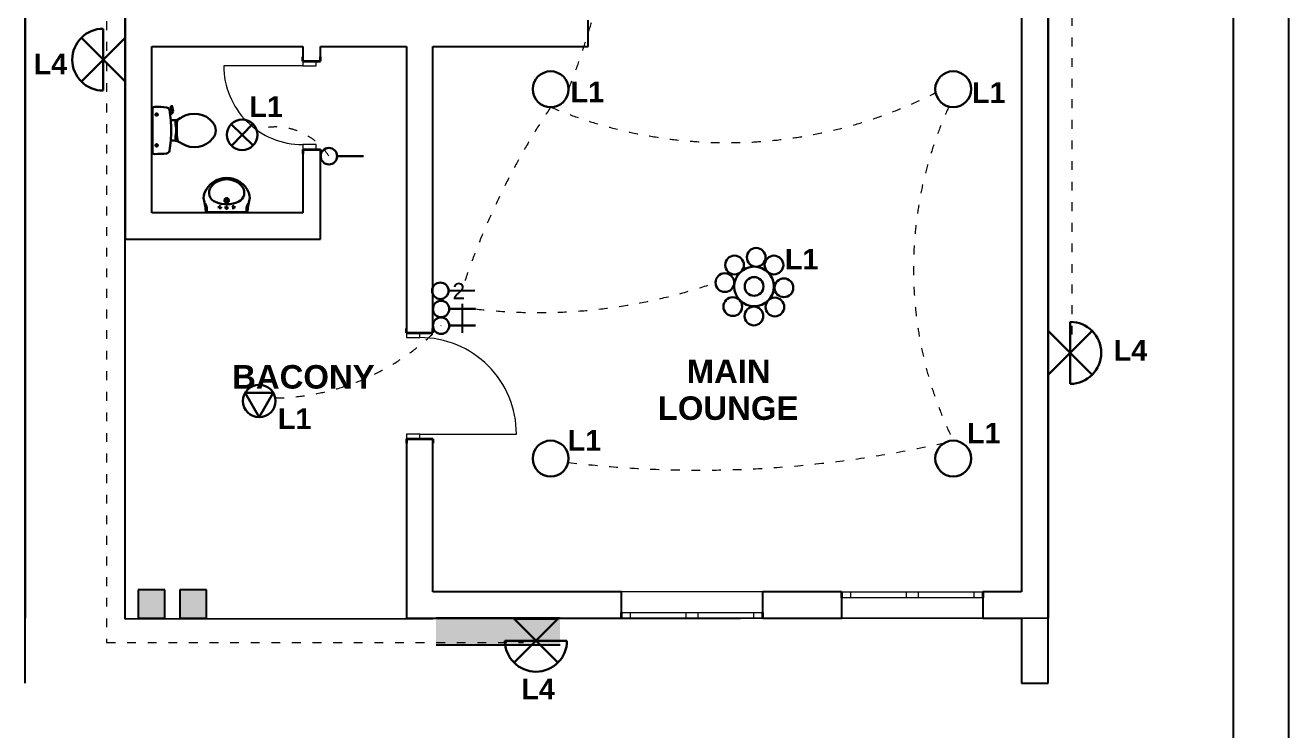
# Model space of a CAD drawing. Header units: inches. Extents: x 23 to 2032867, y 13 to 664695.
# Drawn here: x 121233 to 131964, y 299088 to 305085 of the extents above; entities that cross this region are included whole.
import ezdxf
from ezdxf.enums import TextEntityAlignment as Align

# ---------------------------------------------------------------- set-up
doc = ezdxf.new("R2010")
doc.units = ezdxf.units.IN
doc.header["$MEASUREMENT"] = 0
doc.linetypes.add('DASHED1', pattern=[1, 0.3, -0.4, 0.3])
doc.linetypes.add('Hidden Line', pattern=[391.222223, 282.222223, -109])
for name, color, linetype, lineweight, true_color in [('Annotation - Text_Pen_No__86', 7, 'Continuous', 20, 0x5555ff), ('ARCHICAD Doors_Pen_No__23', 7, 'Continuous', 20, 0xff6600), ('ARCHICAD Doors_Pen_No__3', 7, 'Continuous', 18, 0xff6600), ('ARCHICAD Windows_Pen_No__23', 7, 'Continuous', 20, 0xff6600), ('ARCHICAD Windows_Pen_No__3', 7, 'Continuous', 18, 0xff6600), ('Structural - Bearing_Pen_No__160', 7, 'Continuous', 20, 0xb4a35c), ('Structural - Bearing_Pen_No__89', 7, 'Continuous', 20, 0x71cebe)]:
    doc.layers.add(name, color=color, linetype=linetype, lineweight=lineweight, true_color=true_color)
for name, color, linetype, lineweight in [('ARCHICAD Doors_Pen_No__27', 7, 'Continuous', 35), ('ARCHICAD Windows_Pen_No__27', 7, 'Continuous', 35), ('Building', 8, 'Continuous', 18), ('Structural - Bearing_Pen_No__27', 7, 'Continuous', 35)]:
    doc.layers.add(name, color=color, linetype=linetype, lineweight=lineweight)
for name, color, linetype in [('E-inst', 3, 'Continuous'), ('E-inst.', 3, 'Continuous'), ('LIAB', 8, 'Continuous'), ('PLOTYR', 15, 'Continuous')]:
    doc.layers.add(name, color=color, linetype=linetype)
doc.styles.add('GENERATED_STYLE_2', font='arialbd.ttf')
doc.styles.add('NEW', font='swisseb.ttf', dxfattribs={"width": 0.75})
doc.styles.add('ORIG2', font='ORIG2')

msp = doc.modelspace()

# ---------------------------------------------------------------- hatches: boundary and pattern name
at = {"layer": 'Structural - Bearing_Pen_No__160', "linetype": 'Continuous', "lineweight": 25}
for points in [[(122192.767, 300286.768), (122192.767, 300043.823), (122417.767, 300043.823), (122417.767, 300286.768)], [(122546.046, 300286.768), (122546.046, 300043.823), (122771.046, 300043.823), (122771.046, 300286.768)], [(124721.576, 299818.823), (125775.885, 299818.823), (125775.885, 300043.823), (124721.576, 300043.823)]]:
    msp.add_hatch(color=8, dxfattribs=at).paths.add_polyline_path(points)

# ---------------------------------------------------------------- linework, layer by layer
at = {"linetype": 'Hidden Line'}
msp.add_line((124942.792, 302718.091), (124942.792, 302471.129), dxfattribs=at)
at = {"layer": 'ARCHICAD Doors_Pen_No__23', "color": 8, "linetype": 'Continuous'}
for p, q in [((123589.296, 304779.906), (123589.296, 304739.906)), ((123704.296, 304779.906), (123589.296, 304779.906)), ((123704.296, 304739.906), (123704.296, 304779.906)), ((123589.296, 304739.906), (123704.296, 304739.906)), ((123704.296, 304069.906), (123589.296, 304069.906)), ((123589.296, 304069.906), (123589.296, 304029.906)), ((123589.296, 304029.906), (123704.296, 304029.906)), ((123704.296, 304029.906), (123704.296, 304069.906)), ((124469.653, 302470.211), (124469.653, 302430.211)), ((124584.653, 302470.211), (124469.653, 302470.211)), ((124469.653, 302430.211), (124584.653, 302430.211)), ((124584.653, 302430.211), (124584.653, 302470.211)), ((124584.653, 301610.211), (124469.653, 301610.211)), ((124469.653, 301610.211), (124469.653, 301570.211)), ((124469.653, 301570.211), (124584.653, 301570.211)), ((124584.653, 301570.211), (124584.653, 301610.211))]:
    msp.add_line(p, q, dxfattribs=at)
at = {"layer": 'ARCHICAD Doors_Pen_No__27', "color": 8, "linetype": 'Continuous'}
for p, q in [((123589.296, 304779.906), (123589.296, 304816.906)), ((123589.296, 304779.906), (123704.296, 304779.906)), ((123704.296, 304779.906), (123739.296, 304779.906)), ((123739.296, 304779.906), (123739.296, 304816.906)), ((123589.296, 304029.906), (123704.296, 304029.906)), ((123589.296, 304029.906), (123589.296, 303992.906)), ((123704.296, 304029.906), (123739.296, 304029.906)), ((123739.296, 304029.906), (123739.296, 303992.906)), ((124469.653, 302470.211), (124469.653, 302507.211)), ((124694.653, 302470.211), (124694.653, 302507.211)), ((124469.653, 302470.211), (124584.653, 302470.211)), ((124584.653, 302470.211), (124694.653, 302470.211)), ((124469.653, 301570.211), (124584.653, 301570.211)), ((124469.653, 301570.211), (124469.653, 301533.211)), ((124584.653, 301570.211), (124694.653, 301570.211)), ((124694.653, 301570.211), (124694.653, 301533.211))]:
    msp.add_line(p, q, dxfattribs=at)
at = {"layer": 'ARCHICAD Doors_Pen_No__3', "color": 8, "linetype": 'Continuous'}
for p, q in [((123589.296, 304739.906), (122919.296, 304739.906)), ((124584.653, 301610.211), (125404.653, 301610.211))]:
    msp.add_line(p, q, dxfattribs=at)
for centre, major_axis, start_param, end_param in [((123589.296, 304739.906), (473.762, 473.762), 2.35619449, 3.926990817), ((124584.653, 301610.211), (-579.828, 579.828), 3.926990817, 5.497787144)]:
    msp.add_ellipse(centre, major_axis=major_axis, ratio=1, start_param=start_param, end_param=end_param, dxfattribs=at)
at = {"layer": 'ARCHICAD Windows_Pen_No__23', "color": 8, "linetype": 'Continuous'}
for p, q in [((128166.616, 300268.823), (128241.616, 300268.823)), ((128241.616, 300268.823), (128241.616, 300218.823)), ((128716.616, 300218.823), (128716.616, 300268.823)), ((128716.616, 300268.823), (128766.616, 300268.823)), ((128766.616, 300268.823), (128816.616, 300268.823)), ((128816.616, 300268.823), (128816.616, 300218.823)), ((129291.616, 300218.823), (129291.616, 300268.823)), ((129291.616, 300268.823), (129366.616, 300268.823)), ((128241.616, 300218.823), (128166.616, 300218.823)), ((128766.616, 300218.823), (128716.616, 300218.823)), ((128816.616, 300218.823), (128766.616, 300218.823)), ((129366.616, 300218.823), (129291.616, 300218.823)), ((126296.644, 300093.823), (126371.644, 300093.823)), ((126371.644, 300043.823), (126296.644, 300043.823)), ((126371.644, 300093.823), (126371.644, 300043.823)), ((126846.644, 300043.823), (126846.644, 300093.823)), ((126846.644, 300093.823), (126896.644, 300093.823)), ((126896.644, 300043.823), (126846.644, 300043.823)), ((126896.644, 300093.823), (126946.644, 300093.823)), ((126946.644, 300043.823), (126896.644, 300043.823)), ((126946.644, 300093.823), (126946.644, 300043.823)), ((127421.644, 300043.823), (127421.644, 300093.823)), ((127421.644, 300093.823), (127496.644, 300093.823)), ((127496.644, 300043.823), (127421.644, 300043.823))]:
    msp.add_line(p, q, dxfattribs=at)
at = {"layer": 'ARCHICAD Windows_Pen_No__27', "color": 8, "linetype": 'Continuous'}
for p, q in [((128166.616, 300268.823), (128166.616, 300218.823)), ((129366.616, 300268.823), (129366.616, 300218.823)), ((126296.644, 300043.823), (126296.644, 300093.823)), ((127496.644, 300043.823), (127496.644, 300093.823))]:
    msp.add_line(p, q, dxfattribs=at)
at = {"layer": 'ARCHICAD Windows_Pen_No__3', "color": 8, "linetype": 'Continuous'}
for p, q in [((127496.644, 300268.823), (126296.644, 300268.823)), ((128166.616, 300268.823), (129366.616, 300268.823)), ((128241.616, 300268.823), (128716.616, 300268.823)), ((128816.616, 300268.823), (129291.616, 300268.823)), ((128716.616, 300218.823), (128241.616, 300218.823)), ((129291.616, 300218.823), (128816.616, 300218.823)), ((127496.644, 300043.823), (126296.644, 300043.823)), ((126371.644, 300093.823), (126846.644, 300093.823)), ((126846.644, 300043.823), (126371.644, 300043.823)), ((126946.644, 300093.823), (127421.644, 300093.823)), ((127421.644, 300043.823), (126946.644, 300043.823)), ((128166.616, 300043.823), (129366.616, 300043.823))]:
    msp.add_line(p, q, dxfattribs=at)
at = {"layer": 'Building', "linetype": 'Continuous', "lineweight": 30, "ltscale": 1000}
for p, q in [((122313.404, 304384.098), (122313.404, 303997.318)), ((122466.876, 304354.91), (122458.912, 304353.234)), ((122462.737, 304329.835), (122474.017, 304333.054)), ((122471.154, 304332.237), (122465.985, 304354.723)), ((122473.001, 304363.515), (122469.312, 304392.62)), ((122472.12, 304396.86), (122477.006, 304398.237)), ((122481.916, 304395.061), (122487.938, 304354.659)), ((122492.928, 304277.112), (122469.144, 304277.112)), ((122508.273, 304269.338), (122508.273, 304235.254)), ((122523.438, 304269.338), (122508.273, 304269.338)), ((122508.273, 304243.046), (122521.296, 304243.046)), ((122508.273, 304235.254), (122520.847, 304235.254)), ((122512.401, 304235.254), (122512.401, 304218.252)), ((122512.401, 304218.252), (122516.141, 304218.252)), ((122516.141, 304163.165), (122516.141, 304218.252)), ((122508.273, 304112.079), (122508.273, 304146.163)), ((122508.273, 304146.163), (122521.703, 304146.163)), ((122508.273, 304138.37), (122522.303, 304138.37)), ((122524.956, 304112.079), (122508.273, 304112.079)), ((122512.401, 304146.163), (122512.401, 304163.165)), ((122512.401, 304163.165), (122516.141, 304163.165)), ((122469.144, 304104.305), (122492.928, 304104.305)), ((122767.736, 303495.223), (123119.509, 303495.223)), ((122767.736, 303495.223, -1683.122), (123119.509, 303495.223, -1683.122)), ((122777.85, 303495.223), (122775.975, 303517.57)), ((122777.85, 303495.223, -1683.122), (122775.975, 303517.57, -1683.122)), ((123109.395, 303495.223), (123111.271, 303517.57)), ((123109.395, 303495.223, -1683.122), (123111.271, 303517.57, -1683.122))]:
    msp.add_line(p, q, dxfattribs=at)
at = {"layer": 'Building', "linetype": 'Continuous', "lineweight": 30, "ltscale": 50}
for p, q in [((122364.341, 304325.514), (122332.598, 304325.514)), ((122348.469, 304341.386), (122348.469, 304309.642)), ((122364.478, 304063.695), (122332.46, 304063.695)), ((122348.469, 304079.704), (122348.469, 304047.686)), ((122969.971, 303596.105), (122917.274, 303596.105)), ((122969.971, 303596.105, -1683.122), (122917.274, 303596.105, -1683.122)), ((122943.623, 303568.84), (122943.623, 303623.041)), ((122943.623, 303568.84, -1683.122), (122943.623, 303623.041, -1683.122))]:
    msp.add_line(p, q, dxfattribs=at)
at = {"layer": 'Building', "linetype": 'Continuous', "ltscale": 200}
for p, q in [((122307.071, 304184.375), (122319.738, 304197.042)), ((122319.738, 304197.042), (122307.071, 304197.042)), ((122307.071, 304197.042), (122319.738, 304184.375)), ((122319.738, 304184.375), (122307.071, 304184.375))]:
    msp.add_line(p, q, dxfattribs=at)
at = {"layer": 'Building', "linetype": 'DASHED1', "lineweight": 30, "ltscale": 50}
for p, q in [((122869.828, 303538.908), (122905.209, 303538.908)), ((122869.828, 303538.908, -1683.122), (122905.209, 303538.908, -1683.122)), ((122887.519, 303521.865), (122887.519, 303556.79)), ((122887.519, 303521.865, -1683.122), (122887.519, 303556.79, -1683.122)), ((122925.933, 303534.496), (122961.313, 303534.496)), ((122925.933, 303534.496, -1683.122), (122961.313, 303534.496, -1683.122)), ((122943.623, 303517.453), (122943.623, 303552.378)), ((122943.623, 303517.453, -1683.122), (122943.623, 303552.378, -1683.122)), ((123017.417, 303538.908), (122982.037, 303538.908)), ((123017.417, 303538.908, -1683.122), (122982.037, 303538.908, -1683.122)), ((122999.727, 303521.865), (122999.727, 303556.79)), ((122999.727, 303521.865, -1683.122), (122999.727, 303556.79, -1683.122))]:
    msp.add_line(p, q, dxfattribs=at)
at = {"layer": 'Building', "linetype": 'Continuous', "lineweight": 30, "ltscale": 200}
for p, q in [((122948.183, 303490.663), (122939.063, 303499.783)), ((122939.063, 303499.783), (122939.063, 303490.663)), ((122939.063, 303490.663), (122948.183, 303499.783)), ((122948.183, 303490.663, -1683.122), (122939.063, 303499.783, -1683.122)), ((122939.063, 303499.783, -1683.122), (122939.063, 303490.663, -1683.122)), ((122939.063, 303490.663, -1683.122), (122948.183, 303499.783, -1683.122)), ((122948.183, 303499.783), (122948.183, 303490.663)), ((122948.183, 303499.783, -1683.122), (122948.183, 303490.663, -1683.122))]:
    msp.add_line(p, q, dxfattribs=at)
at = {"layer": 'Building', "linetype": 'Continuous', "lineweight": 30, "ltscale": 50}
for centre in [(122348.469, 304325.514), (122348.469, 304063.695)]:
    msp.add_circle(centre, 9.351, dxfattribs=at)
at = {"layer": 'Building', "linetype": 'Continuous', "lineweight": 30, "ltscale": 1000}
for centre, radius in [((122943.623, 303596.105), 18.608), ((122943.623, 303596.105, -1683.122), 18.608), ((122943.623, 303596.105), 10.99), ((122943.623, 303596.105, -1683.122), 10.99)]:
    msp.add_circle(centre, radius, dxfattribs=at)
at = {"layer": 'Building', "linetype": 'DASHED1', "lineweight": 30, "ltscale": 50}
for centre in [(122887.519, 303538.908), (122887.519, 303538.908, -1683.122), (122943.623, 303534.496), (122943.623, 303534.496, -1683.122), (122999.727, 303538.908), (122999.727, 303538.908, -1683.122)]:
    msp.add_circle(centre, 9.504, dxfattribs=at)
at = {"layer": 'Building', "linetype": 'Continuous', "lineweight": 30, "ltscale": 1000}
for centre, radius, start, end in [((122334.332, 304357.533), 33.819, 88.9808265, 128.2302081), ((122334.933, 303495.24), 896.106, 83.6508475, 90), ((122431.143, 304359.892), 26.118, 10.7270761, 83.6508475), ((121538.077, 304190.708), 935.068, 5.3019114, 10.7270761), ((122465.271, 304362.535), 7.792, 281.8886154, 7.22379), ((122473.177, 304393.11), 3.896, 105.7397884, 187.2238087), ((122468.671, 304351.787), 19.481, 285.9271971, 8.4778948), ((122478.063, 304394.487), 3.896, 8.4778948, 105.7397884), ((122668.779, 304128.009), 204.567, 39.1208282, 121.0923054), ((121540.017, 304190.888), 933.119, 354.6980974, 5.3019114), ((122492.928, 304377.678), 100.566, 270.0000019, 303.8429404), ((123241.312, 304197.632), 721.447, 174.3005444, 186.9358206), ((122538.939, 304267.732), 15.584, 127.7817379, 174.3005444), ((122744.219, 304002.912), 350.65, 121.0923054, 123.8429316), ((122745.873, 304190.708), 105.195, 320.8791806, 39.1208282), ((122540.615, 304112.394), 15.584, 186.9358105, 232.5800181), ((122668.779, 304253.408), 204.567, 238.9077103, 320.8791806), ((122430.826, 304021.867), 26.494, 276.330877, 349.2903908), ((121538.077, 304190.708), 935.068, 349.2903908, 354.6980974), ((122492.928, 304003.739), 100.566, 56.1570684, 90), ((122744.219, 304378.504), 350.65, 236.1570702, 238.9077103), ((122334.332, 304023.884), 33.819, 231.7697938, 271.0191617), ((122334.934, 304886.177), 896.106, 270.0000019, 276.330877), ((122943.628, 303583.977), 203.147, 22.4424723, 158.1531127), ((122943.628, 303583.977, -1683.122), 203.147, 22.4424723, 158.1531127), ((122877.554, 303660.128), 83.628, 141.6817737, 253.2461383), ((122877.554, 303660.128, -1683.122), 83.628, 141.6817737, 253.2461383), ((122943.623, 303607.095), 168.347, 38.53754, 141.4625075), ((122943.623, 303607.095, -1683.122), 168.347, 38.53754, 141.4625075), ((123010.647, 303660.48), 82.661, 295.2174734, 38.537704), ((123010.647, 303660.48, -1683.122), 82.661, 295.2174734, 38.537704), ((122851.856, 303621.783), 103.901, 157.5093438, 189.5474663), ((122851.856, 303621.783, -1683.122), 103.901, 157.5093438, 189.5474663), ((122185.486, 303453.736), 583.726, 4.075602, 14.9730049), ((122185.486, 303453.736, -1683.122), 583.726, 4.075602, 14.9730049), ((122869.361, 303611.215), 124.156, 155.8931025, 156.0931451), ((122869.361, 303611.215, -1683.122), 124.156, 155.8931025, 156.0931451), ((122672.074, 303517.57), 103.901, 0.0000006, 30.0992783), ((122672.074, 303517.57, -1683.122), 103.901, 0.0000006, 30.0992783), ((122943.27, 303800.455), 238.006, 247.8276538, 295.5349405), ((122943.27, 303800.455, -1683.122), 238.006, 247.8276538, 295.5349405), ((123215.172, 303517.57), 103.901, 149.9007316, 180.0000094), ((123215.172, 303517.57, -1683.122), 103.901, 149.9007316, 180.0000094), ((123701.759, 303453.736), 583.726, 165.0270052, 175.9244355), ((123701.759, 303453.736, -1683.122), 583.726, 165.0270052, 175.9244355), ((123035.39, 303621.783), 103.901, 350.4525984, 22.4906661), ((123035.39, 303621.783, -1683.122), 103.901, 350.4525984, 22.4906661)]:
    msp.add_arc(centre, radius, start, end, dxfattribs=at)
at = {"layer": 'E-inst', "color": 3, "lineweight": 30}
for p, q in [((122982.35, 304244.486), (123168.283, 304062.486)), ((122984.316, 304060.52), (123166.316, 304246.453)), ((123881.925, 303972.193), (124104.518, 303972.944)), ((124828.299, 302828.358), (125050.889, 302829.693)), ((124834.554, 302672.997), (125057.146, 302673.748)), ((124834.554, 302531.644), (125057.146, 302532.395))]:
    msp.add_line(p, q, dxfattribs=at)
for centre, radius in [((123075.316, 304153.486), 130.091), ((123811.976, 303971.799), 69.951), ((124758.351, 302827.781), 69.951), ((124764.604, 302672.602), 69.951), ((124764.604, 302531.249), 69.951)]:
    msp.add_circle(centre, radius, dxfattribs=at)
at = {"layer": 'E-inst.', "color": 6, "linetype": 'DASHED1', "lineweight": 20, "ltscale": 250}
for p, q in [((130121.375, 312680.1), (130121.375, 302440.877)), ((121923.356, 307393.514), (121923.356, 299838.139)), ((121923.356, 299838.139), (125464.982, 299838.139))]:
    msp.add_line(p, q, dxfattribs=at)
at = {"layer": 'E-inst.', "lineweight": 30}
for p, q in [((122082.071, 304605.806), (121709.517, 304978.36)), ((122082.071, 304978.36), (121709.517, 304605.806)), ((121895.794, 304528.648), (121895.794, 305055.518)), ((122082.071, 304605.806), (122082.071, 304978.36)), ((130107.712, 302563.498), (130107.712, 302036.628)), ((129921.435, 302486.34), (130293.989, 302113.786)), ((129921.435, 302113.786), (130293.989, 302486.34)), ((129921.435, 302486.34), (129921.435, 302113.786)), ((123220.276, 301752.728), (123100.831, 301959.675)), ((123100.831, 301959.675), (123339.721, 301959.675)), ((123339.721, 301959.675), (123220.276, 301752.728)), ((125756.737, 300039.725), (125384.184, 299667.171)), ((125384.184, 300039.725), (125756.737, 299667.171)), ((125756.737, 300039.725), (125384.184, 300039.725)), ((125833.896, 299853.448), (125307.026, 299853.448))]:
    msp.add_line(p, q, dxfattribs=at)
for centre, radius in [((125695.373, 304541.128), 152.207), ((129114.15, 304541.128), 152.207), ((127440.84, 303112.055), 79.534), ((127257.019, 303046.738), 79.534), ((127423.132, 302864.552), 168.48), ((127592.067, 303046.738), 79.534), ((127174.952, 302897.099), 79.534), ((127423.132, 302864.552), 79.534), ((127676.389, 302853.073), 79.534), ((127242.127, 302693.519), 79.534), ((127599.513, 302689.802), 79.534), ((127421.945, 302613.242, 3298.86), 79.534), ((123220.276, 301890.672), 137.944), ((125695.373, 301401.851), 152.207), ((129114.15, 301401.851), 152.207)]:
    msp.add_circle(centre, radius, dxfattribs=at)
at = {"layer": 'E-inst.', "color": 6, "linetype": 'DASHED1', "lineweight": 20, "ltscale": 250}
for centre, radius, start, end in [((120327.191, 306744.727), 5943.95, 338.2393714, 6.2144773), ((127197.55, 307968.291), 3881.807, 247.2333562, 297.0810061), ((130945.105, 300882.357), 6313.136, 146.2590132, 162.0400515), ((132095.902, 303012.572), 3319.354, 155.417681, 206.0654088), ((123357.916, 303680.454), 539.493, 32.6860311, 107.2056788), ((125591.853, 307206.262), 4563.946, 263.2718408, 289.2350421), ((123323.797, 303910.855), 1994.803, 270.9197467, 316.2430964), ((126956.192, 310709.734), 9406.549, 263.2098708, 283.2623463)]:
    msp.add_arc(centre, radius, start, end, dxfattribs=at)
at = {"layer": 'E-inst.', "lineweight": 30}
for centre, start, end in [((121895.794, 304792.083), 90, 270), ((130107.712, 302300.063), 270, 90), ((125570.461, 299853.448), 180, 0)]:
    msp.add_arc(centre, 263.435, start, end, dxfattribs=at)
at = {"layer": 'LIAB', "color": 7, "linetype": 'Continuous', "ltscale": 256.031999}
msp.add_line((131494.384, 290309.231), (131494.384, 316315.186), dxfattribs=at)
at = {"layer": 'PLOTYR', "color": 1, "linetype": 'Continuous', "ltscale": 250}
msp.add_line((131963.806, 289839.809), (131963.806, 316784.608), dxfattribs=at)
at = {"layer": 'Structural - Bearing_Pen_No__27', "color": 8, "linetype": 'Continuous', "lineweight": 25}
for p, q in [((122082.071, 306193.632), (122082.071, 303265.663)), ((121232.803, 299492.194), (121233.755, 305624.32)), ((129694.821, 305624.321), (129694.821, 300268.823)), ((129919.821, 299492.194), (129919.821, 305624.321)), ((126012.816, 304903.421), (126012.816, 305128.421)), ((122307.071, 304903.421), (123589.296, 304903.421)), ((122307.071, 303490.663), (122307.071, 304903.421)), ((123589.296, 304903.421), (123589.296, 304779.906)), ((123739.296, 304903.421), (124469.653, 304903.421)), ((123739.296, 304779.906), (123739.296, 304903.421)), ((124469.653, 304903.421), (124469.653, 302470.211)), ((124694.653, 302470.211), (124694.653, 304903.421)), ((124694.653, 304903.421), (126012.816, 304903.421)), ((123589.296, 304779.906), (123589.296, 304816.906)), ((123589.296, 304779.906), (123704.296, 304779.906)), ((123704.296, 304779.906), (123739.296, 304779.906)), ((123739.296, 304779.906), (123739.296, 304816.906)), ((123589.296, 304029.906), (123589.296, 303992.906)), ((123589.296, 304029.906), (123704.296, 304029.906)), ((123589.296, 304029.906), (123589.296, 303490.663)), ((123704.296, 304029.906), (123739.296, 304029.906)), ((123739.296, 304029.906), (123739.296, 303992.906)), ((123739.296, 303265.663), (123739.296, 304029.906)), ((123589.296, 303490.663), (122307.071, 303490.663)), ((122082.071, 303265.663), (123739.296, 303265.663)), ((124469.653, 302470.211), (124469.653, 302507.211)), ((124694.653, 302470.211), (124694.653, 302507.211)), ((124469.653, 302470.211), (124584.653, 302470.211)), ((124584.653, 302470.211), (124694.653, 302470.211)), ((124469.653, 301570.211), (124469.653, 301533.211)), ((124469.653, 301570.211), (124584.653, 301570.211)), ((124469.653, 301570.211), (124469.653, 300043.823)), ((124584.653, 301570.211), (124694.653, 301570.211)), ((124694.653, 301570.211), (124694.653, 301533.211)), ((124694.653, 300268.823), (124694.653, 301570.211)), ((122417.767, 300286.768), (122192.767, 300286.768)), ((122192.767, 300286.768), (122192.767, 300043.823)), ((122417.767, 300043.823), (122417.767, 300286.768)), ((122771.046, 300286.768), (122546.046, 300286.768)), ((122546.046, 300286.768), (122546.046, 300043.823)), ((122771.046, 300043.823), (122771.046, 300286.768)), ((126296.644, 300268.823), (124694.653, 300268.823)), ((126296.644, 300093.823), (126296.644, 300268.823)), ((127496.644, 300093.823), (127496.644, 300268.823)), ((128166.616, 300268.823), (127496.644, 300268.823)), ((128166.616, 300268.823), (128166.616, 300218.823)), ((129366.616, 300268.823), (129366.616, 300218.823)), ((129694.821, 300268.823), (129366.617, 300268.823)), ((128166.616, 300218.823), (128166.616, 300043.823)), ((129366.616, 300218.823), (129366.616, 300043.823)), ((122192.767, 300043.823), (122417.767, 300043.823)), ((122546.046, 300043.823), (122771.046, 300043.823)), ((124469.653, 300043.823), (126296.644, 300043.823)), ((125775.885, 300043.823), (124721.576, 300043.823)), ((126296.644, 300043.823), (126296.644, 300093.823)), ((127496.644, 300043.823), (127496.644, 300093.823)), ((127496.644, 300043.823), (128166.617, 300043.823)), ((129366.617, 300043.823), (129694.821, 300043.823)), ((129694.821, 300043.823), (129694.821, 299492.194)), ((124721.576, 299818.823), (125775.885, 299818.823)), ((129694.821, 299492.194), (129919.821, 299492.194))]:
    msp.add_line(p, q, dxfattribs=at)
at = {"layer": 'Structural - Bearing_Pen_No__89', "color": 8, "linetype": 'Continuous', "lineweight": 25}
for p, q in [((121234.821, 312493.823), (121232.803, 300043.823)), ((129921.839, 312493.823), (129919.821, 300043.823)), ((122082.071, 300036.437), (122082.071, 307528.065)), ((129919.821, 300043.823), (122082.071, 300036.437))]:
    msp.add_line(p, q, dxfattribs=at)

# ---------------------------------------------------------------- texts
at = {"layer": 'Annotation - Text_Pen_No__86', "color": 8, "linetype": 'Hidden Line', "lineweight": 25, "style": 'GENERATED_STYLE_2'}
for s, p in [('BACONY', (122989.953, 301996.431)), ('MAIN', (126850.439, 302043.333)), ('LOUNGE', (126604.736, 301730.431))]:
    msp.add_text(s, height=200, dxfattribs=at).set_placement(p)
at = {"layer": 'E-inst', "color": 7, "lineweight": 30, "style": 'NEW'}
for s, p in [('L4', (121446.456, 304756.276, -1168.161)), ('L1', (126006.331, 304518.354, -1168.161)), ('L1', (129416.178, 304512.221, -1168.161)), ('L1', (123278.605, 304393.048, -1168.161)), ('L1', (127826.821, 303096.168, -1168.161)), ('L4', (130620.058, 302321.187, -1168.161)), ('L1', (123521.425, 301740.438, -1168.161)), ('L1', (125982.463, 301556.742, -1168.161)), ('L1', (129373.588, 301617.42, -1168.161)), ('L4', (125588.919, 299442.56, -1168.161))]:
    msp.add_text(s, height=175, rotation=360, dxfattribs=at).set_placement(p, align=Align.MIDDLE)
at = {"layer": 'E-inst', "color": 7, "lineweight": 30, "insert": (124968.272, 302894.991, 13888.51), "char_height": 138.74777, "width": 5827.10721, "attachment_point": 3, "rotation": 0.4731579, "style": 'ORIG2'}
msp.add_mtext('{\\fArial|b0|i0|c0|p34;2}', dxfattribs=at)

doc.saveas('drawing.dxf')
